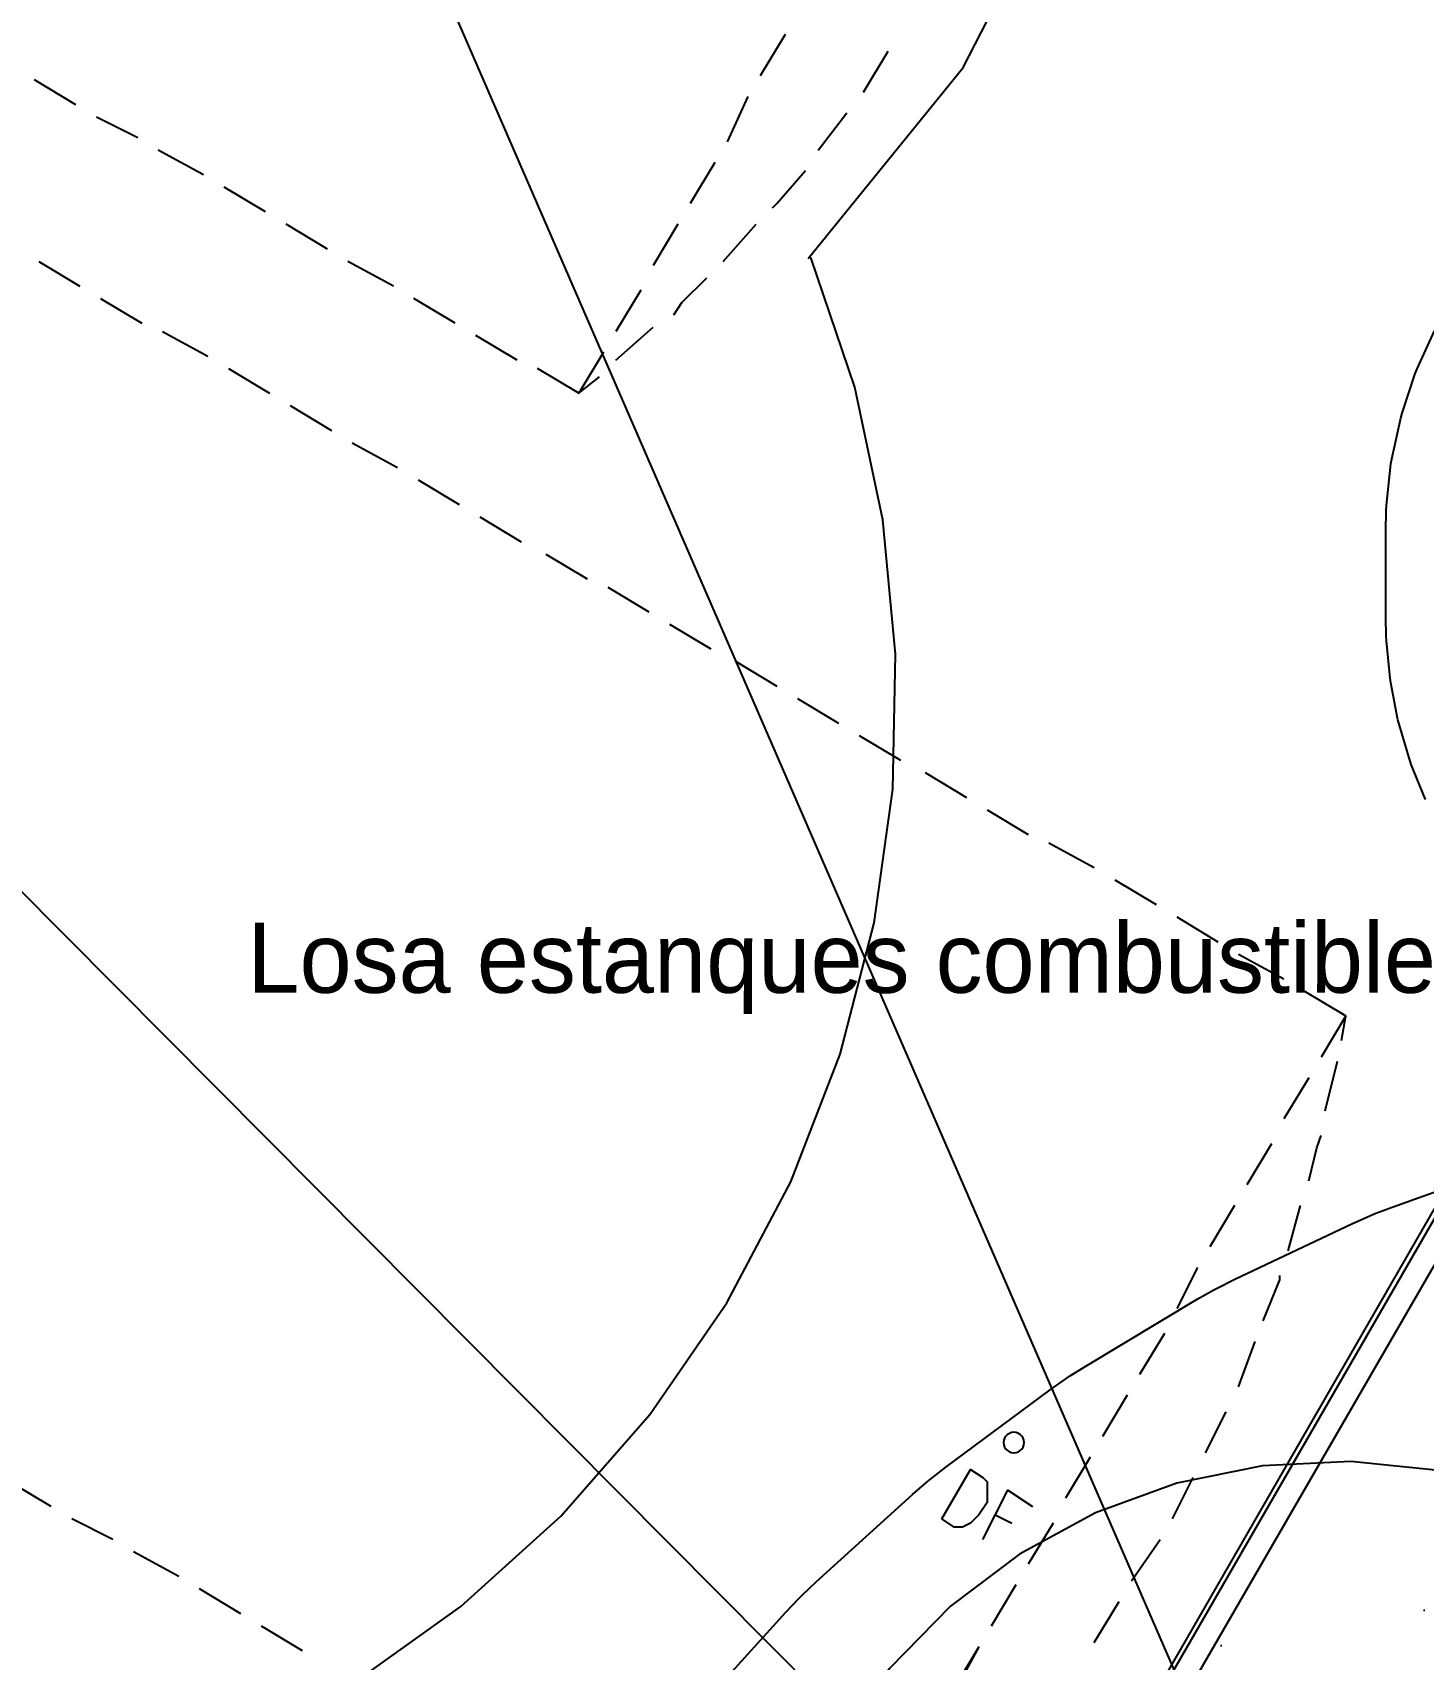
# Model space of a CAD drawing. Header units: metres. Extents: x 1 to 213, y 1 to 147.
# Drawn here: x 112.132 to 115.702, y 52.535 to 56.711 of the extents above; entities that cross this region are included whole.
import ezdxf

# ---------------------------------------------------------------- set-up
doc = ezdxf.new("R2010")
doc.units = ezdxf.units.M
doc.linetypes.add('DASHED', pattern=[1.524, 1.27, -0.254])
for name, color, linetype in [('00-BASE-ARQUITECTURA', 8, 'Continuous'), ('00-BASE-MAICILLO-EXISTENTE', 33, 'Continuous'), ('PJ-PROTEGIDO', 30, 'DASHED')]:
    doc.layers.add(name, color=color, linetype=linetype)

msp = doc.modelspace()

# ---------------------------------------------------------------- hatches: boundary and pattern name
at = {"layer": '00-BASE-MAICILLO-EXISTENTE'}
h = msp.add_hatch(dxfattribs=at)
h.set_pattern_fill('AR-SAND', scale=0.02)
h.paths.add_polyline_path([(116.6812, 55.342), (117.1222, 54.5041), (117.8718, 53.5781), (119.2388, 52.4316), (119.6357, 52.2993), (120.5617, 51.285), (121.0909, 49.8298), (121.2232, 48.4628), (120.9586, 47.184), (120.2531, 46.3462), (119.6798, 45.9934), (118.4892, 45.5965), (118.0041, 45.6406), (117.1222, 46.258), (116.2843, 46.4344), (115.9315, 46.3462), (115.6229, 46.0375), (115.0055, 45.9052), (114.2999, 45.9052), (113.6826, 46.1257), (112.9329, 46.8753), (112.5361, 47.8896), (112.6683, 48.3746), (116.6812, 55.342)])

# ---------------------------------------------------------------- linework, layer by layer
at = {"layer": '00-BASE-ARQUITECTURA'}
for points in [[(114.1232, 56.1309), (114.5212, 56.6207), (114.8015, 57.1674), (114.9629, 57.7516), (115.004, 58.3538), (114.9234, 58.9546), (114.72, 59.5343), (114.3922, 60.0736), (113.9595, 60.533), (113.4548, 60.8833), (112.8971, 61.1207), (112.3057, 61.2413), (111.6996, 61.2411), (111.098, 61.1163), (110.52, 60.863), (110.0073, 60.495), (109.5931, 60.0411), (109.2839, 59.5199), (109.086, 58.9496), (109.0058, 58.3489), (109.0497, 57.736), (109.2242, 57.1296)], [(107.3643, 50.9587), (112.5078, 47.9742), (118.0218, 57.5098), (112.8253, 60.5155)], [(107.3961, 51.0116), (112.4867, 48.0483), (117.9371, 57.4886), (112.7936, 60.4626)], [(112.7513, 57.8273), (115.4817, 51.5408)], [(114.0636, 56.7055), (114.0001, 56.5996)], [(114.0636, 56.7055), (114.0001, 56.5996)], [(114.2647, 56.5573), (114.3282, 56.6631)], [(114.2647, 56.5573), (114.3282, 56.6631)], [(112.2433, 56.5256), (112.1374, 56.5891)], [(112.2433, 56.5256), (112.1374, 56.5891)], [(113.9683, 56.5467), (113.9154, 56.4303)], [(113.9683, 56.5467), (113.9154, 56.4303)], [(114.1483, 56.4091), (114.2223, 56.5044)], [(114.1483, 56.4091), (114.2223, 56.5044)], [(112.402, 56.4409), (112.2962, 56.4938)], [(112.402, 56.4409), (112.2962, 56.4938)], [(112.5713, 56.3456), (112.4549, 56.4091)], [(112.5713, 56.3456), (112.4549, 56.4091)], [(113.8837, 56.3774), (113.8202, 56.2716)], [(113.8837, 56.3774), (113.8202, 56.2716)], [(114.0318, 56.261), (114.0424, 56.2716), (114.1165, 56.3562)], [(114.0318, 56.261), (114.0424, 56.2716), (114.1165, 56.3562)], [(112.7301, 56.2504), (112.6242, 56.3139)], [(112.7301, 56.2504), (112.6242, 56.3139)], [(112.8888, 56.1551), (112.783, 56.2186)], [(112.8888, 56.1551), (112.783, 56.2186)], [(113.7884, 56.2186), (113.7249, 56.1128)], [(113.7884, 56.2186), (113.7249, 56.1128)], [(113.9048, 56.1234), (113.9895, 56.2186)], [(113.9048, 56.1234), (113.9895, 56.2186)], [(112.3193, 52.1677), (112.6445, 52.3006), (112.9494, 52.4689), (113.2314, 52.6704), (113.4879, 52.9027), (113.7163, 53.1635), (113.914, 53.4502), (114.0783, 53.7607), (114.2053, 54.0882), (114.2925, 54.4254), (114.3399, 54.7687), (114.3474, 55.1147), (114.315, 55.4598), (114.2425, 55.8005), (114.1299, 56.1332)], [(112.148, 56.1234), (112.2538, 56.0599)], [(112.148, 56.1234), (112.2538, 56.0599)], [(113.0582, 56.0599), (112.9417, 56.1234)], [(113.0582, 56.0599), (112.9417, 56.1234)], [(113.6932, 56.0493), (113.6297, 55.9435)], [(113.6932, 56.0493), (113.6297, 55.9435)], [(113.7778, 55.9858), (113.799, 56.0176), (113.8625, 56.0811)], [(113.7778, 55.9858), (113.799, 56.0176), (113.8625, 56.0811)], [(112.3068, 56.0281), (112.4126, 55.9646)], [(112.3068, 56.0281), (112.4126, 55.9646)], [(113.2169, 55.9646), (113.1111, 56.0281)], [(113.2169, 55.9646), (113.1111, 56.0281)], [(112.4655, 55.9435), (112.5819, 55.88)], [(112.4655, 55.9435), (112.5819, 55.88)], [(113.3757, 55.8694), (113.2698, 55.9329)], [(113.3757, 55.8694), (113.2698, 55.9329)], [(113.6297, 55.8694), (113.7249, 55.9541)], [(113.6297, 55.8694), (113.7249, 55.9541)], [(113.5979, 55.8906), (113.5344, 55.7847)], [(113.5979, 55.8906), (113.5344, 55.7847), (113.5873, 55.8271)], [(112.6348, 55.8482), (112.7407, 55.7847)], [(112.6348, 55.8482), (112.7407, 55.7847)], [(113.5344, 55.7847), (113.4286, 55.8482)], [(113.5344, 55.7847), (113.4286, 55.8482)], [(113.5344, 55.7847), (113.5873, 55.8271)], [(112.7936, 55.753), (112.8994, 55.6895)], [(112.7936, 55.753), (112.8994, 55.6895)], [(112.9523, 55.6577), (113.0688, 55.5942)], [(112.9523, 55.6577), (113.0688, 55.5942)], [(113.1217, 55.5625), (113.2275, 55.499)], [(113.1217, 55.5625), (113.2275, 55.499)], [(113.2804, 55.4672), (113.3862, 55.4037)], [(113.2804, 55.4672), (113.3862, 55.4037)], [(113.4497, 55.372), (113.5556, 55.3085)], [(113.4497, 55.372), (113.5556, 55.3085)], [(113.6085, 55.2873), (113.7143, 55.2238)], [(113.6085, 55.2873), (113.7143, 55.2238)], [(113.7673, 55.1921), (113.8731, 55.1286)], [(113.7673, 55.1921), (113.8731, 55.1286)], [(113.9366, 55.0968), (114.0424, 55.0333)], [(113.9366, 55.0968), (114.0424, 55.0333)], [(114.0953, 55.0016), (114.2012, 54.9381)], [(114.0953, 55.0016), (114.2012, 54.9381)], [(114.2541, 54.9063), (114.3599, 54.8428)], [(114.2541, 54.9063), (114.3599, 54.8428)], [(114.4234, 54.8111), (114.5292, 54.7476)], [(114.4234, 54.8111), (114.5292, 54.7476)], [(114.5822, 54.7158), (114.688, 54.6523)], [(114.5822, 54.7158), (114.688, 54.6523)], [(115.3124, 51.2762), (111.9575, 54.6523)], [(114.7409, 54.6311), (114.8573, 54.5676)], [(114.7409, 54.6311), (114.8573, 54.5676)], [(114.9103, 54.5359), (115.0161, 54.4724)], [(114.9103, 54.5359), (115.0161, 54.4724)], [(115.069, 54.4406), (115.1748, 54.3771)], [(115.069, 54.4406), (115.1748, 54.3771)], [(115.2277, 54.3454), (115.3442, 54.2819)], [(115.2277, 54.3454), (115.3442, 54.2819)], [(115.3971, 54.2501), (115.5029, 54.1866)], [(115.3971, 54.2501), (115.5029, 54.1866)], [(115.5029, 54.1866), (115.4394, 54.0808)], [(115.5029, 54.1866), (115.4394, 54.0808)], [(115.4923, 54.1231), (115.5029, 54.1866)], [(115.4923, 54.1231), (115.5029, 54.1866)], [(115.45, 53.9432), (115.4817, 54.0702)], [(115.45, 53.9432), (115.4817, 54.0702)], [(115.4077, 54.0279), (115.3442, 53.9221)], [(115.4077, 54.0279), (115.3442, 53.9221)], [(115.4077, 53.7633), (115.4288, 53.848), (115.4394, 53.8797)], [(115.4077, 53.7633), (115.4288, 53.848), (115.4394, 53.8797)], [(115.3124, 53.8586), (115.2489, 53.7527)], [(115.3124, 53.8586), (115.2489, 53.7527)], [(115.2172, 53.6998), (115.1537, 53.594)], [(115.2172, 53.6998), (115.1537, 53.594)], [(115.3548, 53.5834), (115.3865, 53.6998)], [(115.3548, 53.5834), (115.3865, 53.6998)], [(115.1219, 53.5411), (115.069, 53.4352)], [(115.1219, 53.5411), (115.069, 53.4352)], [(115.2912, 53.4035), (115.3336, 53.5093), (115.3336, 53.5199)], [(115.2912, 53.4035), (115.3336, 53.5093), (115.3336, 53.5199)], [(115.0372, 53.3717), (114.9737, 53.2659)], [(115.0372, 53.3717), (114.9737, 53.2659)], [(115.2277, 53.2341), (115.2701, 53.3506)], [(115.2277, 53.2341), (115.2701, 53.3506)], [(114.942, 53.213), (114.8785, 53.1071)], [(114.942, 53.213), (114.8785, 53.1071)], [(115.1431, 53.0648), (115.196, 53.1706)], [(115.1431, 53.0648), (115.196, 53.1706)], [(114.6774, 53.0913), (114.6767, 53.0973), (114.6747, 53.1029), (114.6716, 53.1078), (114.6675, 53.1119), (114.6626, 53.115), (114.657, 53.117), (114.651, 53.1177), (114.6449, 53.117), (114.6393, 53.115), (114.6344, 53.1119), (114.6303, 53.1078), (114.6272, 53.1029), (114.6252, 53.0973), (114.6245, 53.0913), (114.6252, 53.0852), (114.6272, 53.0796), (114.6303, 53.0747), (114.6344, 53.0706), (114.6393, 53.0675), (114.6449, 53.0655), (114.651, 53.0648), (114.657, 53.0655), (114.6626, 53.0675), (114.6675, 53.0706), (114.6716, 53.0747), (114.6747, 53.0796), (114.6767, 53.0852), (114.6774, 53.0913)], [(114.6774, 53.0913), (114.6767, 53.0973), (114.6747, 53.1029), (114.6716, 53.1078), (114.6675, 53.1119), (114.6626, 53.115), (114.657, 53.117), (114.651, 53.1177), (114.6449, 53.117), (114.6393, 53.115), (114.6344, 53.1119), (114.6303, 53.1078), (114.6272, 53.1029), (114.6252, 53.0973), (114.6245, 53.0913), (114.6252, 53.0852), (114.6272, 53.0796), (114.6303, 53.0747), (114.6344, 53.0706), (114.6393, 53.0675), (114.6449, 53.0655), (114.651, 53.0648), (114.657, 53.0655), (114.6626, 53.0675), (114.6675, 53.0706), (114.6716, 53.0747), (114.6747, 53.0796), (114.6767, 53.0852), (114.6774, 53.0913)], [(116.7515, 50.7606), (116.8556, 50.9625), (116.9272, 51.1747), (116.9662, 51.3935), (116.9724, 51.6151), (116.9457, 51.8358), (116.8861, 52.0517), (116.7934, 52.2591), (116.6704, 52.4501), (116.5222, 52.618), (116.3521, 52.761), (116.1631, 52.8769), (115.9586, 52.9639), (115.7417, 53.02), (115.5157, 53.0431), (115.2888, 53.0319), (115.0693, 52.9873), (114.8606, 52.9111), (114.6658, 52.8052), (114.4883, 52.6714), (114.3316, 52.5115), (114.1987, 52.3272)], [(114.8468, 53.0542), (114.7832, 52.9484)], [(114.8468, 53.0542), (114.7832, 52.9484)], [(114.4657, 52.8955), (114.5398, 53.0225), (114.5716, 53.0013), (114.5822, 52.9907), (114.5822, 52.9696), (114.5822, 52.959), (114.5822, 52.9378), (114.561, 52.9061), (114.5504, 52.8955), (114.5398, 52.8849), (114.5187, 52.8743), (114.4975, 52.8743), (114.4657, 52.8955)], [(114.4657, 52.8955), (114.5398, 53.0225), (114.5716, 53.0013), (114.5822, 52.9907), (114.5822, 52.9696), (114.5822, 52.959), (114.5822, 52.9378), (114.561, 52.9061), (114.5504, 52.8955), (114.5398, 52.8849), (114.5187, 52.8743), (114.4975, 52.8743), (114.4657, 52.8955)], [(115.0584, 52.8955), (115.1113, 53.0013)], [(115.0584, 52.8955), (115.1113, 53.0013)], [(112.1798, 52.9272), (112.0739, 52.9907)], [(112.1798, 52.9272), (112.0739, 52.9907)], [(114.5716, 52.8426), (114.6351, 52.9696), (114.6986, 52.9272)], [(114.5716, 52.8426), (114.6351, 52.9696), (114.6986, 52.9272)], [(112.3385, 52.8426), (112.2327, 52.8955)], [(112.3385, 52.8426), (112.2327, 52.8955)], [(114.6033, 52.9061), (114.6457, 52.8849)], [(114.6033, 52.9061), (114.6457, 52.8849)], [(114.7515, 52.8849), (114.688, 52.7791)], [(114.7515, 52.8849), (114.688, 52.7791)], [(114.9526, 52.7367), (115.0267, 52.8426)], [(114.9526, 52.7367), (115.0267, 52.8426)], [(112.5078, 52.7473), (112.3914, 52.8108)], [(112.5078, 52.7473), (112.3914, 52.8108)], [(112.6666, 52.6521), (112.5608, 52.7156)], [(112.6666, 52.6521), (112.5608, 52.7156)], [(114.6563, 52.7261), (114.5928, 52.6203)], [(114.6563, 52.7261), (114.5928, 52.6203)], [(114.8573, 52.578), (114.9208, 52.6838)], [(114.8573, 52.578), (114.9208, 52.6838)], [(112.8253, 52.5568), (112.7195, 52.6203)], [(112.8253, 52.5568), (112.7195, 52.6203)], [(114.561, 52.5674), (114.4975, 52.451)], [(114.561, 52.5674), (114.4975, 52.4616)]]:
    msp.add_lwpolyline(points, dxfattribs=at)
at = {"layer": '00-BASE-MAICILLO-EXISTENTE'}
msp.add_lwpolyline([(116.6812, 55.342), (117.1222, 54.5041), (117.8718, 53.5781), (119.2388, 52.4316), (119.6357, 52.2993), (120.5617, 51.285), (121.0909, 49.8298), (121.2232, 48.4628), (120.9586, 47.184), (120.2531, 46.3462), (119.6798, 45.9934), (118.4892, 45.5965), (118.0041, 45.6406), (117.1222, 46.258), (116.2843, 46.4344), (115.9315, 46.3462), (115.6229, 46.0375), (115.0055, 45.9052), (114.2999, 45.9052), (113.6826, 46.1257), (112.9329, 46.8753), (112.5361, 47.8896), (112.6683, 48.3746), (116.6812, 55.342)], close=True, dxfattribs=at)
at = {"layer": 'PJ-PROTEGIDO'}
for points in [[(115.7078, 54.742), (115.6711, 54.8317), (115.6673, 54.8426), (115.6395, 54.9354), (115.6367, 54.9467), (115.6181, 55.0418), (115.6164, 55.0533), (115.607, 55.1497), (115.6065, 55.1613), (115.6053, 55.2097), (115.6053, 55.4302), (115.6067, 55.4838), (115.6074, 55.4967), (115.6189, 55.6034), (115.621, 55.6161), (115.6439, 55.721), (115.6473, 55.7334), (115.6813, 55.8352), (115.686, 55.8472), (115.7307, 55.9448)], [(113.8419, 52.4091), (114.066, 52.6563), (114.0998, 52.6919), (114.1081, 52.7002), (114.1437, 52.734), (114.3909, 52.9581), (114.4281, 52.9902), (114.4372, 52.9976), (114.4759, 53.0278), (114.7439, 53.2266), (114.784, 53.2549), (114.7938, 53.2614), (114.8353, 53.2877), (115.1215, 53.4592), (115.1642, 53.4834), (115.1745, 53.4889), (115.2184, 53.511), (115.52, 53.6537), (115.5649, 53.6735), (115.5758, 53.6781), (115.6216, 53.6957), (115.9357, 53.8081)]]:
    msp.add_lwpolyline(points, dxfattribs=at)

# ---------------------------------------------------------------- texts
msp.add_text('Losa estanques combustible 33 m3 (11+9+8+5)', height=0.18, dxfattribs=at).set_placement((112.6836, 54.2459))

doc.saveas('drawing.dxf')
